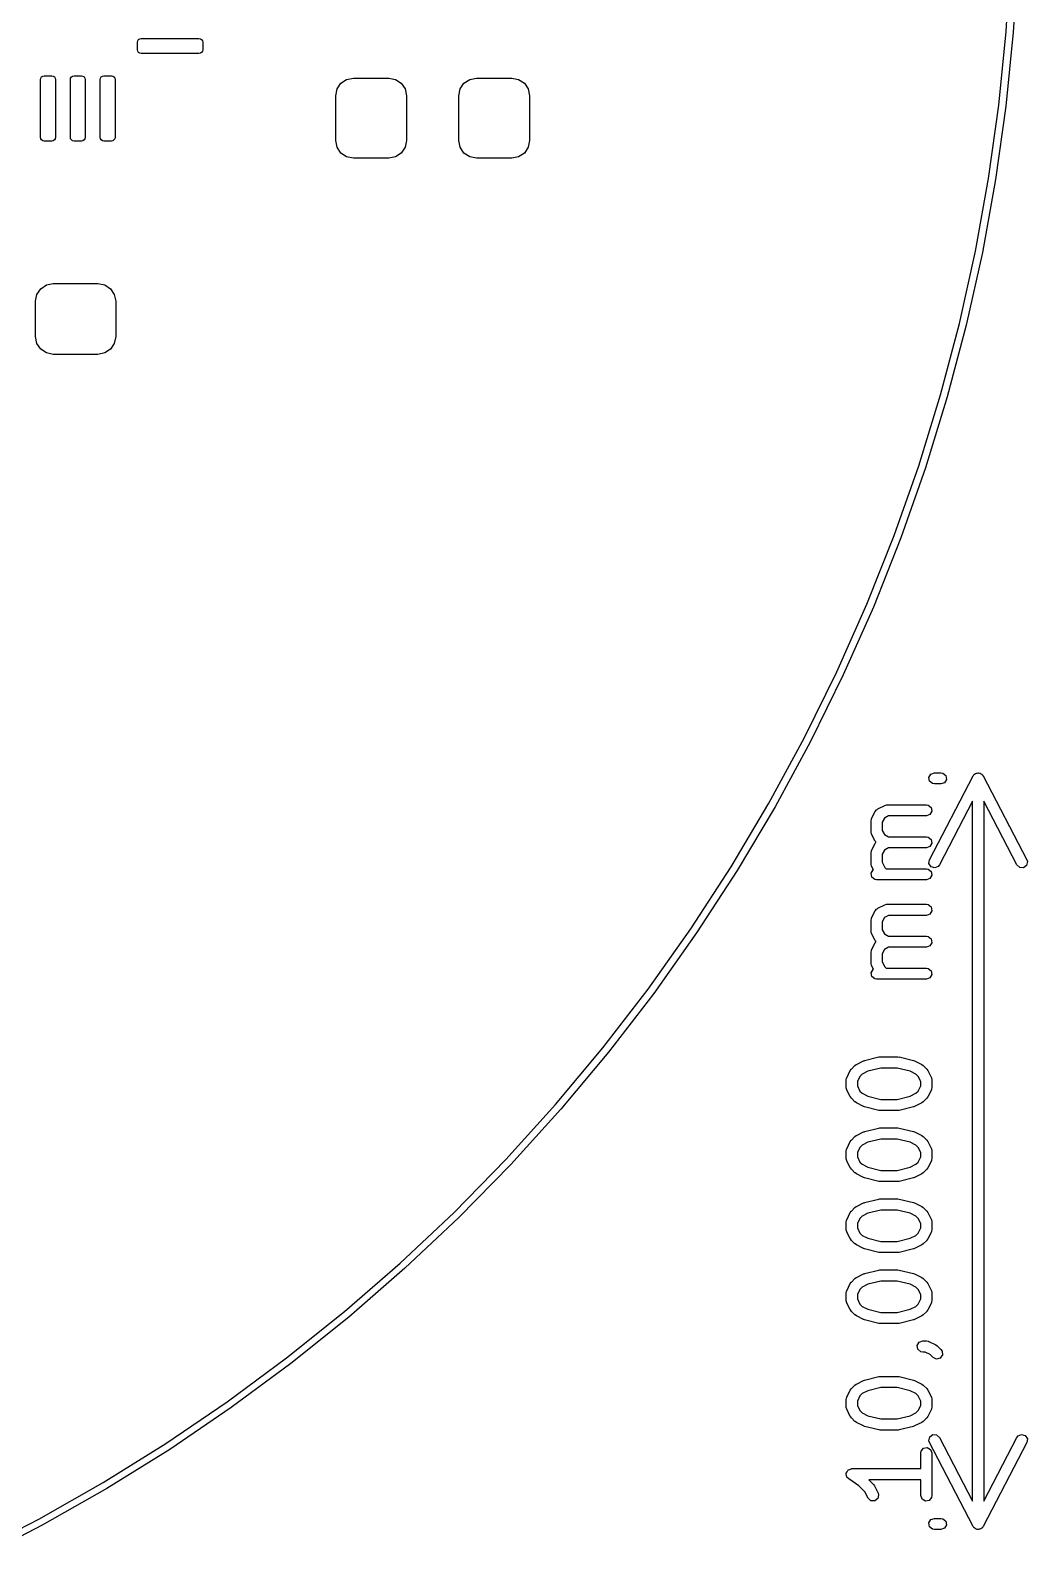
# Model space of a CAD drawing. Extents: x 147.9 to 198.2, y -112 to -62.
# Drawn here: x 184.79 to 198.16, y -109.48 to -88.97 of the extents above; entities that cross this region are included whole.
import ezdxf

# ---------------------------------------------------------------- set-up
doc = ezdxf.new("R2010")
doc.units = 0
doc.layers.add('BLACK', color=7, linetype='CONTINUOUS')

msp = doc.modelspace()

# ---------------------------------------------------------------- linework, layer by layer
at = {"layer": 'BLACK', "linetype": 'CONTINUOUS'}
for p, q in [((197.876046, -88.982674), (197.935204, -87.992121)), ((198.030195, -87.995901), (197.970813, -88.990227)), ((197.777555, -89.970091), (197.876046, -88.982674)), ((197.970813, -88.990227), (197.871946, -89.981406)), ((186.223, -89.126), (186.226806, -89.106866)), ((186.223, -89.226), (186.223, -89.126)), ((186.226806, -89.106866), (186.237645, -89.090645)), ((186.237645, -89.090645), (186.253866, -89.079806)), ((186.253866, -89.079806), (186.273, -89.076)), ((186.273, -89.076), (187.048, -89.076)), ((187.048, -89.076), (187.067134, -89.079806)), ((187.067134, -89.079806), (187.083355, -89.090645)), ((187.083355, -89.090645), (187.094194, -89.106866)), ((187.094194, -89.106866), (187.098, -89.126)), ((187.098, -89.126), (187.098, -89.226)), ((186.226806, -89.245134), (186.223, -89.226)), ((186.237645, -89.261355), (186.226806, -89.245134)), ((186.253866, -89.272194), (186.237645, -89.261355)), ((186.273, -89.276), (186.253866, -89.272194)), ((187.048, -89.276), (186.273, -89.276)), ((187.067134, -89.272194), (187.048, -89.276)), ((187.083355, -89.261355), (187.067134, -89.272194)), ((187.094194, -89.245134), (187.083355, -89.261355)), ((187.098, -89.226), (187.094194, -89.245134)), ((184.923, -89.626), (184.926806, -89.606866)), ((184.926806, -89.606866), (184.937645, -89.590645)), ((184.937645, -89.590645), (184.953866, -89.579806)), ((184.953866, -89.579806), (184.973, -89.576)), ((184.973, -89.576), (185.073, -89.576)), ((185.073, -89.576), (185.092134, -89.579806)), ((185.092134, -89.579806), (185.108355, -89.590645)), ((185.108355, -89.590645), (185.119194, -89.606866)), ((185.119194, -89.606866), (185.123, -89.626)), ((185.323, -89.626), (185.326806, -89.606866)), ((185.326806, -89.606866), (185.337645, -89.590645)), ((185.337645, -89.590645), (185.353866, -89.579806)), ((185.353866, -89.579806), (185.373, -89.576)), ((185.373, -89.576), (185.473, -89.576)), ((185.473, -89.576), (185.492134, -89.579806)), ((185.492134, -89.579806), (185.508355, -89.590645)), ((185.508355, -89.590645), (185.519194, -89.606866)), ((185.519194, -89.606866), (185.523, -89.626)), ((185.723, -89.626), (185.726806, -89.606866)), ((185.726806, -89.606866), (185.737645, -89.590645)), ((185.737645, -89.590645), (185.753866, -89.579806)), ((185.753866, -89.579806), (185.773, -89.576)), ((185.773, -89.576), (185.873, -89.576)), ((185.873, -89.576), (185.892134, -89.579806)), ((185.892134, -89.579806), (185.908355, -89.590645)), ((185.908355, -89.590645), (185.919194, -89.606866)), ((185.919194, -89.606866), (185.923, -89.626)), ((189.028613, -89.624079), (189.1195, -89.606)), ((189.1195, -89.606), (189.5945, -89.606)), ((189.5945, -89.606), (189.685387, -89.624079)), ((190.679613, -89.624079), (190.7705, -89.606)), ((190.7705, -89.606), (191.2455, -89.606)), ((191.2455, -89.606), (191.336387, -89.624079)), ((184.923, -90.401), (184.923, -89.626)), ((185.123, -89.626), (185.123, -90.401)), ((185.323, -90.401), (185.323, -89.626)), ((185.523, -89.626), (185.523, -90.401)), ((185.723, -90.401), (185.723, -89.626)), ((185.923, -89.626), (185.923, -90.401)), ((188.882, -89.8435), (188.900079, -89.752613)), ((188.900079, -89.752613), (188.951562, -89.675562)), ((188.951562, -89.675562), (189.028613, -89.624079)), ((189.685387, -89.624079), (189.762438, -89.675562)), ((189.762438, -89.675562), (189.813921, -89.752613)), ((189.813921, -89.752613), (189.832, -89.8435)), ((190.533, -89.8435), (190.551079, -89.752613)), ((190.551079, -89.752613), (190.602562, -89.675562)), ((190.602562, -89.675562), (190.679613, -89.624079)), ((191.336387, -89.624079), (191.413438, -89.675562)), ((191.413438, -89.675562), (191.464921, -89.752613)), ((191.464921, -89.752613), (191.483, -89.8435)), ((188.882, -90.4435), (188.882, -89.8435)), ((189.832, -89.8435), (189.832, -90.4435)), ((190.533, -90.4435), (190.533, -89.8435)), ((191.483, -89.8435), (191.483, -90.4435)), ((197.639886, -90.952812), (197.777555, -89.970091)), ((197.871946, -89.981406), (197.733752, -90.967871)), ((184.926806, -90.420134), (184.923, -90.401)), ((184.937645, -90.436355), (184.926806, -90.420134)), ((185.119194, -90.420134), (185.108355, -90.436355)), ((185.123, -90.401), (185.119194, -90.420134)), ((185.326806, -90.420134), (185.323, -90.401)), ((185.337645, -90.436355), (185.326806, -90.420134)), ((185.519194, -90.420134), (185.508355, -90.436355)), ((185.523, -90.401), (185.519194, -90.420134)), ((185.726806, -90.420134), (185.723, -90.401)), ((185.737645, -90.436355), (185.726806, -90.420134)), ((185.919194, -90.420134), (185.908355, -90.436355)), ((185.923, -90.401), (185.919194, -90.420134)), ((184.953866, -90.447194), (184.937645, -90.436355)), ((184.973, -90.451), (184.953866, -90.447194)), ((185.073, -90.451), (184.973, -90.451)), ((185.092134, -90.447194), (185.073, -90.451)), ((185.108355, -90.436355), (185.092134, -90.447194)), ((185.353866, -90.447194), (185.337645, -90.436355)), ((185.373, -90.451), (185.353866, -90.447194)), ((185.473, -90.451), (185.373, -90.451)), ((185.492134, -90.447194), (185.473, -90.451)), ((185.508355, -90.436355), (185.492134, -90.447194)), ((185.753866, -90.447194), (185.737645, -90.436355)), ((185.773, -90.451), (185.753866, -90.447194)), ((185.873, -90.451), (185.773, -90.451)), ((185.892134, -90.447194), (185.873, -90.451)), ((185.908355, -90.436355), (185.892134, -90.447194)), ((188.900079, -90.534387), (188.882, -90.4435)), ((188.951562, -90.611438), (188.900079, -90.534387)), ((189.028613, -90.662921), (188.951562, -90.611438)), ((189.762438, -90.611438), (189.685387, -90.662921)), ((189.813921, -90.534387), (189.762438, -90.611438)), ((189.832, -90.4435), (189.813921, -90.534387)), ((190.551079, -90.534387), (190.533, -90.4435)), ((190.602562, -90.611438), (190.551079, -90.534387)), ((190.679613, -90.662921), (190.602562, -90.611438)), ((191.413438, -90.611438), (191.336387, -90.662921)), ((191.464921, -90.534387), (191.413438, -90.611438)), ((191.483, -90.4435), (191.464921, -90.534387)), ((189.1195, -90.681), (189.028613, -90.662921)), ((189.5945, -90.681), (189.1195, -90.681)), ((189.685387, -90.662921), (189.5945, -90.681)), ((190.7705, -90.681), (190.679613, -90.662921)), ((191.2455, -90.681), (190.7705, -90.681)), ((191.336387, -90.662921), (191.2455, -90.681)), ((197.463255, -91.929283), (197.639886, -90.952812)), ((197.733752, -90.967871), (197.556449, -91.948061)), ((197.247943, -92.89796), (197.463255, -91.929283)), ((197.556449, -91.948061), (197.340317, -92.920428)), ((184.874079, -92.508613), (184.925562, -92.431562)), ((184.925562, -92.431562), (185.002613, -92.380079)), ((185.002613, -92.380079), (185.0935, -92.362)), ((185.0935, -92.362), (185.6935, -92.362)), ((185.6935, -92.362), (185.784387, -92.380079)), ((185.784387, -92.380079), (185.861438, -92.431562)), ((185.861438, -92.431562), (185.912921, -92.508613)), ((184.856, -92.5995), (184.874079, -92.508613)), ((184.856, -93.0745), (184.856, -92.5995)), ((185.912921, -92.508613), (185.931, -92.5995)), ((185.931, -92.5995), (185.931, -93.0745)), ((184.874079, -93.165387), (184.856, -93.0745)), ((185.931, -93.0745), (185.912921, -93.165387)), ((196.99429, -93.85731), (197.247943, -92.89796)), ((197.340317, -92.920428), (197.085698, -93.883434)), ((184.925562, -93.242438), (184.874079, -93.165387)), ((185.002613, -93.293921), (184.925562, -93.242438)), ((185.0935, -93.312), (185.002613, -93.293921)), ((185.784387, -93.293921), (185.6935, -93.312)), ((185.861438, -93.242438), (185.784387, -93.293921)), ((185.912921, -93.165387), (185.861438, -93.242438)), ((185.6935, -93.312), (185.0935, -93.312)), ((196.702698, -94.805818), (196.99429, -93.85731)), ((197.085698, -93.883434), (196.792994, -94.835555)), ((196.373626, -95.741984), (196.702698, -94.805818)), ((196.792994, -94.835555), (196.462669, -95.775287)), ((196.007596, -96.664326), (196.373626, -95.741984)), ((196.462669, -95.775287), (196.095245, -96.701143)), ((195.605186, -97.571387), (196.007596, -96.664326)), ((196.095245, -96.701143), (195.691302, -97.61166)), ((195.167033, -98.461733), (195.605186, -97.571387)), ((195.691302, -97.61166), (195.251479, -98.505397)), ((194.693829, -99.333955), (195.167033, -98.461733)), ((195.251479, -98.505397), (194.776473, -99.380942)), ((196.839719, -98.986976), (196.865371, -98.942547)), ((196.848628, -99.0375), (196.839719, -98.986976)), ((196.847053, -100.091873), (197.433474, -98.965369)), ((196.887928, -99.070477), (196.848628, -99.0375)), ((196.865371, -98.942547), (196.91358, -98.925)), ((196.91358, -98.925), (197, -98.925)), ((197, -98.925), (197.025652, -98.929523)), ((197.025652, -98.929523), (197.064952, -98.9625)), ((197.073861, -99.013024), (197.048209, -99.057453)), ((197.064952, -98.9625), (197.073861, -99.013024)), ((197.433474, -98.965369), (197.436308, -98.961674)), ((197.436308, -98.961674), (197.436746, -98.959702)), ((197.436746, -98.959702), (197.439363, -98.957693)), ((197.439363, -98.957693), (197.449331, -98.944704)), ((197.449331, -98.944704), (197.457096, -98.941487)), ((197.457096, -98.941487), (197.4625, -98.935048)), ((197.4625, -98.935048), (197.470777, -98.933588)), ((197.470777, -98.933588), (197.477447, -98.928471)), ((197.477447, -98.928471), (197.487465, -98.928908)), ((197.487465, -98.928908), (197.496728, -98.925072)), ((197.496728, -98.925072), (197.504743, -98.927599)), ((197.504743, -98.927599), (197.513024, -98.926139)), ((197.513024, -98.926139), (197.520304, -98.930342)), ((197.520304, -98.930342), (197.528701, -98.930709)), ((197.528701, -98.930709), (197.536094, -98.937484)), ((197.536094, -98.937484), (197.545657, -98.940499)), ((197.545657, -98.940499), (197.550173, -98.947587)), ((197.550173, -98.947587), (197.557453, -98.951791)), ((197.557453, -98.951791), (197.560327, -98.959689)), ((197.560327, -98.959689), (197.566526, -98.965369)), ((197.566526, -98.965369), (198.152947, -100.091873)), ((196.91358, -99.075), (196.887928, -99.070477)), ((197, -99.075), (196.91358, -99.075)), ((197.048209, -99.057453), (197, -99.075)), ((194.186323, -100.186675), (194.693829, -99.333955)), ((194.776473, -99.380942), (194.267033, -100.23691)), ((196.07107, -99.537887), (196.118689, -99.442648)), ((196.118689, -99.442648), (196.134206, -99.421727)), ((196.134206, -99.421727), (196.14451, -99.41726)), ((196.14451, -99.41726), (196.15223, -99.409107)), ((196.15223, -99.409107), (196.247468, -99.361488)), ((196.247468, -99.361488), (196.272434, -99.354062)), ((196.272434, -99.354062), (196.276795, -99.355103)), ((196.276795, -99.355103), (196.281009, -99.35357)), ((196.281009, -99.35357), (196.804819, -99.35357)), ((196.804819, -99.35357), (196.830471, -99.358093)), ((196.830471, -99.358093), (196.869771, -99.39107)), ((196.87868, -99.441594), (196.853028, -99.486023)), ((196.869771, -99.39107), (196.87868, -99.441594)), ((197.425, -99.306499), (196.980105, -100.161135)), ((197.425, -108.6935), (197.425, -99.306499)), ((198.019895, -100.161135), (197.575, -99.306499)), ((197.575, -99.306499), (197.575, -108.6935)), ((196.063152, -99.571428), (196.067675, -99.545776)), ((196.063152, -99.714285), (196.063152, -99.571428)), ((196.067675, -99.545776), (196.070557, -99.54234)), ((196.070557, -99.54234), (196.07107, -99.537887)), ((196.241672, -99.53209), (196.213152, -99.589132)), ((196.213152, -99.589132), (196.213152, -99.69658)), ((196.298714, -99.50357), (196.241672, -99.53209)), ((196.804819, -99.50357), (196.298714, -99.50357)), ((196.853028, -99.486023), (196.804819, -99.50357)), ((196.064685, -99.718498), (196.063152, -99.714285)), ((196.063644, -99.722859), (196.064685, -99.718498)), ((196.07107, -99.747826), (196.063644, -99.722859)), ((196.118689, -99.843064), (196.07107, -99.747826)), ((196.126842, -99.850783), (196.118689, -99.843064)), ((196.118689, -99.87122), (196.129425, -99.856743)), ((196.129425, -99.856743), (196.126842, -99.850783)), ((196.213152, -99.69658), (196.241672, -99.753621)), ((196.241672, -99.753621), (196.298714, -99.782142)), ((196.298714, -99.782142), (196.804819, -99.782142)), ((196.804819, -99.782142), (196.830471, -99.786665)), ((196.830471, -99.786665), (196.869771, -99.819642)), ((196.869771, -99.819642), (196.87868, -99.870166)), ((196.063152, -99.999999), (196.067675, -99.974347)), ((196.063152, -100.142856), (196.063152, -99.999999)), ((196.067675, -99.974347), (196.070557, -99.970911)), ((196.070557, -99.970911), (196.07107, -99.966458)), ((196.07107, -99.966458), (196.118689, -99.87122)), ((196.241672, -99.960662), (196.213152, -100.017704)), ((196.213152, -100.017704), (196.213152, -100.125151)), ((196.298714, -99.932142), (196.241672, -99.960662)), ((196.804819, -99.932142), (196.298714, -99.932142)), ((196.853028, -99.914595), (196.804819, -99.932142)), ((196.87868, -99.870166), (196.853028, -99.914595)), ((193.645317, -101.018544), (194.186323, -100.186675)), ((194.267033, -100.23691), (193.723966, -101.071948)), ((196.064685, -100.147069), (196.063152, -100.142856)), ((196.063644, -100.15143), (196.064685, -100.147069)), ((196.07107, -100.176397), (196.063644, -100.15143)), ((196.064291, -100.272689), (196.089943, -100.22826)), ((196.0732, -100.323213), (196.064291, -100.272689)), ((196.095914, -100.226086), (196.07107, -100.176397)), ((196.089943, -100.22826), (196.095914, -100.226086)), ((196.213152, -100.125151), (196.24741, -100.193667)), ((196.24741, -100.193667), (196.264456, -100.210713)), ((196.264456, -100.210713), (196.804819, -100.210713)), ((196.804819, -100.210713), (196.830471, -100.215236)), ((196.830471, -100.215236), (196.869771, -100.248213)), ((196.840357, -100.142737), (196.847053, -100.091873)), ((196.867921, -100.186006), (196.840357, -100.142737)), ((196.91685, -100.201433), (196.867921, -100.186006)), ((196.869771, -100.248213), (196.87868, -100.298737)), ((196.964248, -100.1818), (196.91685, -100.201433)), ((196.980105, -100.161135), (196.964248, -100.1818)), ((198.05772, -100.195794), (198.019895, -100.161135)), ((198.108974, -100.198033), (198.05772, -100.195794)), ((198.149675, -100.166801), (198.108974, -100.198033)), ((198.160779, -100.116715), (198.149675, -100.166801)), ((198.152947, -100.091873), (198.160779, -100.116715)), ((196.1125, -100.35619), (196.0732, -100.323213)), ((196.138152, -100.360713), (196.1125, -100.35619)), ((196.804819, -100.360713), (196.138152, -100.360713)), ((196.853028, -100.343166), (196.804819, -100.360713)), ((196.87868, -100.298737), (196.853028, -100.343166)), ((196.063152, -100.904761), (196.067675, -100.879109)), ((196.067675, -100.879109), (196.070557, -100.875673)), ((196.070557, -100.875673), (196.07107, -100.87122)), ((196.07107, -100.87122), (196.118689, -100.775981)), ((196.118689, -100.775981), (196.134206, -100.75506)), ((196.134206, -100.75506), (196.14451, -100.750593)), ((196.14451, -100.750593), (196.15223, -100.74244)), ((196.15223, -100.74244), (196.247468, -100.694821)), ((196.241672, -100.865423), (196.213152, -100.922465)), ((196.298714, -100.836903), (196.241672, -100.865423)), ((196.247468, -100.694821), (196.272434, -100.687395)), ((196.272434, -100.687395), (196.276795, -100.688436)), ((196.276795, -100.688436), (196.281009, -100.686903)), ((196.281009, -100.686903), (196.804819, -100.686903)), ((196.804819, -100.836903), (196.298714, -100.836903)), ((196.804819, -100.686903), (196.830471, -100.691426)), ((196.853028, -100.819356), (196.804819, -100.836903)), ((196.830471, -100.691426), (196.869771, -100.724403)), ((196.87868, -100.774927), (196.853028, -100.819356)), ((196.869771, -100.724403), (196.87868, -100.774927)), ((193.071666, -101.828247), (193.645317, -101.018544)), ((193.723966, -101.071948), (193.14813, -101.884736)), ((196.063152, -101.047618), (196.063152, -100.904761)), ((196.064685, -101.051831), (196.063152, -101.047618)), ((196.063644, -101.056192), (196.064685, -101.051831)), ((196.07107, -101.081159), (196.063644, -101.056192)), ((196.118689, -101.176397), (196.07107, -101.081159)), ((196.213152, -100.922465), (196.213152, -101.029913)), ((196.213152, -101.029913), (196.241672, -101.086954)), ((196.241672, -101.086954), (196.298714, -101.115475)), ((196.070557, -101.304244), (196.07107, -101.299791)), ((196.07107, -101.299791), (196.118689, -101.204553)), ((196.126842, -101.184116), (196.118689, -101.176397)), ((196.118689, -101.204553), (196.129425, -101.190076)), ((196.129425, -101.190076), (196.126842, -101.184116)), ((196.241672, -101.293995), (196.213152, -101.351037)), ((196.298714, -101.265475), (196.241672, -101.293995)), ((196.298714, -101.115475), (196.804819, -101.115475)), ((196.804819, -101.265475), (196.298714, -101.265475)), ((196.804819, -101.115475), (196.830471, -101.119998)), ((196.853028, -101.247928), (196.804819, -101.265475)), ((196.830471, -101.119998), (196.869771, -101.152975)), ((196.87868, -101.203499), (196.853028, -101.247928)), ((196.869771, -101.152975), (196.87868, -101.203499)), ((196.063152, -101.333332), (196.067675, -101.30768)), ((196.063152, -101.476189), (196.063152, -101.333332)), ((196.064685, -101.480402), (196.063152, -101.476189)), ((196.063644, -101.484763), (196.064685, -101.480402)), ((196.07107, -101.50973), (196.063644, -101.484763)), ((196.067675, -101.30768), (196.070557, -101.304244)), ((196.213152, -101.351037), (196.213152, -101.458484)), ((196.213152, -101.458484), (196.24741, -101.527)), ((196.064291, -101.606022), (196.089943, -101.561593)), ((196.0732, -101.656546), (196.064291, -101.606022)), ((196.095914, -101.559419), (196.07107, -101.50973)), ((196.1125, -101.689523), (196.0732, -101.656546)), ((196.089943, -101.561593), (196.095914, -101.559419)), ((196.138152, -101.694046), (196.1125, -101.689523)), ((196.804819, -101.694046), (196.138152, -101.694046)), ((196.24741, -101.527), (196.264456, -101.544046)), ((196.264456, -101.544046), (196.804819, -101.544046)), ((196.804819, -101.544046), (196.830471, -101.548569)), ((196.853028, -101.676499), (196.804819, -101.694046)), ((196.830471, -101.548569), (196.869771, -101.581546)), ((196.87868, -101.63207), (196.853028, -101.676499)), ((196.869771, -101.581546), (196.87868, -101.63207)), ((192.466278, -102.614503), (193.071666, -101.828247)), ((193.14813, -101.884736), (192.540436, -102.673987)), ((191.83011, -103.37607), (192.466278, -102.614503)), ((192.540436, -102.673987), (191.901844, -103.438455)), ((195.977105, -102.784381), (196.167581, -102.736762)), ((196.167581, -102.736762), (196.182513, -102.735708)), ((196.182513, -102.735708), (196.185771, -102.734523)), ((196.185771, -102.734523), (196.423866, -102.734523)), ((196.423866, -102.734523), (196.438607, -102.737122)), ((196.438607, -102.737122), (196.442056, -102.736762)), ((196.442056, -102.736762), (196.632532, -102.784381)), ((195.737737, -103.014077), (195.785356, -102.918839)), ((195.785356, -102.918839), (195.798714, -102.900828)), ((195.798714, -102.900828), (195.799405, -102.899347)), ((195.799405, -102.899347), (195.847024, -102.851728)), ((195.847024, -102.851728), (195.86539, -102.838868)), ((195.86539, -102.838868), (195.866516, -102.837679)), ((195.866516, -102.837679), (195.961754, -102.79006)), ((196.021471, -102.927906), (195.944484, -102.9664)), ((195.961754, -102.79006), (195.97416, -102.786369)), ((195.97416, -102.786369), (195.977105, -102.784381)), ((196.195005, -102.884523), (196.021471, -102.927906)), ((196.414632, -102.884523), (196.195005, -102.884523)), ((196.588166, -102.927906), (196.414632, -102.884523)), ((196.665153, -102.9664), (196.588166, -102.927906)), ((196.632532, -102.784381), (196.644354, -102.789653)), ((196.644354, -102.789653), (196.647883, -102.79006)), ((196.647883, -102.79006), (196.743121, -102.837679)), ((196.743121, -102.837679), (196.761129, -102.851035)), ((196.761129, -102.851035), (196.762612, -102.851727)), ((196.762612, -102.851727), (196.810232, -102.899346)), ((196.810232, -102.899346), (196.823094, -102.917714)), ((196.823094, -102.917714), (196.824282, -102.918839)), ((196.824282, -102.918839), (196.871901, -103.014077)), ((195.729819, -103.047618), (195.734342, -103.021966)), ((195.729819, -103.142856), (195.729819, -103.047618)), ((195.731352, -103.147069), (195.729819, -103.142856)), ((195.730311, -103.15143), (195.731352, -103.147069)), ((195.734342, -103.021966), (195.737224, -103.01853)), ((195.737224, -103.01853), (195.737737, -103.014077)), ((195.914077, -102.996807), (195.879819, -103.065323)), ((195.879819, -103.065323), (195.879819, -103.125151)), ((195.879819, -103.125151), (195.914077, -103.193667)), ((195.944484, -102.9664), (195.914077, -102.996807)), ((196.695561, -102.996807), (196.665153, -102.9664)), ((196.729819, -103.065323), (196.695561, -102.996807)), ((196.695561, -103.193666), (196.729819, -103.125151)), ((196.729819, -103.125151), (196.729819, -103.065323)), ((196.871901, -103.014077), (196.879327, -103.039043)), ((196.879819, -103.142856), (196.875296, -103.168508)), ((196.879327, -103.039043), (196.878285, -103.043404)), ((196.878285, -103.043404), (196.879819, -103.047618)), ((196.879819, -103.047618), (196.879819, -103.142856)), ((195.737737, -103.176397), (195.730311, -103.15143)), ((195.785356, -103.271635), (195.737737, -103.176397)), ((195.786545, -103.27276), (195.785356, -103.271635)), ((195.799405, -103.291127), (195.786545, -103.27276)), ((195.847024, -103.338746), (195.799405, -103.291127)), ((195.848505, -103.339437), (195.847024, -103.338746)), ((195.866516, -103.352795), (195.848505, -103.339437)), ((195.914077, -103.193667), (195.944484, -103.224074)), ((195.944484, -103.224074), (196.021471, -103.262567)), ((196.021471, -103.262567), (196.195005, -103.305951)), ((196.195005, -103.305951), (196.414632, -103.305951)), ((196.414632, -103.305951), (196.588166, -103.262567)), ((196.588166, -103.262567), (196.665153, -103.224073)), ((196.665153, -103.224073), (196.695561, -103.193666)), ((196.744246, -103.351606), (196.743121, -103.352795)), ((196.762612, -103.338747), (196.744246, -103.351606)), ((196.810232, -103.291128), (196.762612, -103.338747)), ((196.810922, -103.289646), (196.810232, -103.291128)), ((196.824282, -103.271635), (196.810922, -103.289646)), ((196.871901, -103.176397), (196.824282, -103.271635)), ((196.872413, -103.171943), (196.871901, -103.176397)), ((196.875296, -103.168508), (196.872413, -103.171943)), ((191.164167, -104.111742), (191.83011, -103.37607)), ((191.901844, -103.438455), (191.233364, -104.17693)), ((195.961754, -103.400414), (195.866516, -103.352795)), ((195.965282, -103.40082), (195.961754, -103.400414)), ((195.977105, -103.406093), (195.965282, -103.40082)), ((196.167581, -103.453712), (195.977105, -103.406093)), ((196.171029, -103.453351), (196.167581, -103.453712)), ((196.185771, -103.455951), (196.171029, -103.453351)), ((196.423866, -103.455951), (196.185771, -103.455951)), ((196.427123, -103.454765), (196.423866, -103.455951)), ((196.442056, -103.453712), (196.427123, -103.454765)), ((196.632532, -103.406093), (196.442056, -103.453712)), ((196.635476, -103.404104), (196.632532, -103.406093)), ((196.647883, -103.400414), (196.635476, -103.404104)), ((196.743121, -103.352795), (196.647883, -103.400414)), ((195.866516, -103.79006), (195.961754, -103.742441)), ((195.961754, -103.742441), (195.97416, -103.73875)), ((195.97416, -103.73875), (195.977105, -103.736762)), ((195.977105, -103.736762), (196.167581, -103.689143)), ((196.167581, -103.689143), (196.182513, -103.688089)), ((196.182513, -103.688089), (196.185771, -103.686904)), ((196.185771, -103.686904), (196.423866, -103.686904)), ((196.423866, -103.686904), (196.438607, -103.689503)), ((196.438607, -103.689503), (196.442056, -103.689143)), ((196.442056, -103.689143), (196.632532, -103.736762)), ((196.632532, -103.736762), (196.644354, -103.742034)), ((196.644354, -103.742034), (196.647883, -103.742441)), ((196.647883, -103.742441), (196.743121, -103.79006)), ((195.737224, -103.970911), (195.737737, -103.966458)), ((195.737737, -103.966458), (195.785356, -103.87122)), ((195.785356, -103.87122), (195.798714, -103.853209)), ((195.798714, -103.853209), (195.799405, -103.851728)), ((195.799405, -103.851728), (195.847024, -103.804109)), ((195.847024, -103.804109), (195.86539, -103.791249)), ((195.86539, -103.791249), (195.866516, -103.79006)), ((195.914077, -103.949188), (195.879819, -104.017704)), ((195.944484, -103.918781), (195.914077, -103.949188)), ((196.021471, -103.880287), (195.944484, -103.918781)), ((196.195005, -103.836904), (196.021471, -103.880287)), ((196.414632, -103.836904), (196.195005, -103.836904)), ((196.588166, -103.880287), (196.414632, -103.836904)), ((196.665153, -103.918781), (196.588166, -103.880287)), ((196.695561, -103.949188), (196.665153, -103.918781)), ((196.729819, -104.017704), (196.695561, -103.949188)), ((196.743121, -103.79006), (196.761129, -103.803416)), ((196.761129, -103.803416), (196.762612, -103.804108)), ((196.762612, -103.804108), (196.810232, -103.851727)), ((196.810232, -103.851727), (196.823094, -103.870095)), ((196.823094, -103.870095), (196.824282, -103.87122)), ((196.824282, -103.87122), (196.871901, -103.966458)), ((196.871901, -103.966458), (196.879327, -103.991424)), ((190.469503, -104.820358), (191.164167, -104.111742)), ((195.729819, -103.999999), (195.734342, -103.974347)), ((195.729819, -104.095237), (195.729819, -103.999999)), ((195.731352, -104.09945), (195.729819, -104.095237)), ((195.730311, -104.103811), (195.731352, -104.09945)), ((195.737737, -104.128778), (195.730311, -104.103811)), ((195.734342, -103.974347), (195.737224, -103.970911)), ((195.785356, -104.224016), (195.737737, -104.128778)), ((195.879819, -104.017704), (195.879819, -104.077532)), ((195.879819, -104.077532), (195.914077, -104.146048)), ((195.914077, -104.146048), (195.944484, -104.176455)), ((196.665153, -104.176454), (196.695561, -104.146047)), ((196.695561, -104.146047), (196.729819, -104.077532)), ((196.729819, -104.077532), (196.729819, -104.017704)), ((196.871901, -104.128778), (196.824282, -104.224016)), ((196.872413, -104.124324), (196.871901, -104.128778)), ((196.875296, -104.120889), (196.872413, -104.124324)), ((196.879819, -104.095237), (196.875296, -104.120889)), ((196.879327, -103.991424), (196.878285, -103.995785)), ((196.878285, -103.995785), (196.879819, -103.999999)), ((196.879819, -103.999999), (196.879819, -104.095237)), ((191.233364, -104.17693), (190.536054, -104.888245)), ((195.786545, -104.225141), (195.785356, -104.224016)), ((195.799405, -104.243508), (195.786545, -104.225141)), ((195.847024, -104.291127), (195.799405, -104.243508)), ((195.848505, -104.291818), (195.847024, -104.291127)), ((195.866516, -104.305176), (195.848505, -104.291818)), ((195.961754, -104.352795), (195.866516, -104.305176)), ((195.944484, -104.176455), (196.021471, -104.214948)), ((195.965282, -104.353201), (195.961754, -104.352795)), ((195.977105, -104.358474), (195.965282, -104.353201)), ((196.167581, -104.406093), (195.977105, -104.358474)), ((196.021471, -104.214948), (196.195005, -104.258332)), ((196.195005, -104.258332), (196.414632, -104.258332)), ((196.414632, -104.258332), (196.588166, -104.214948)), ((196.632532, -104.358474), (196.442056, -104.406093)), ((196.588166, -104.214948), (196.665153, -104.176454)), ((196.635476, -104.356485), (196.632532, -104.358474)), ((196.647883, -104.352795), (196.635476, -104.356485)), ((196.743121, -104.305176), (196.647883, -104.352795)), ((196.744246, -104.303987), (196.743121, -104.305176)), ((196.762612, -104.291128), (196.744246, -104.303987)), ((196.810232, -104.243509), (196.762612, -104.291128)), ((196.810922, -104.242027), (196.810232, -104.243509)), ((196.824282, -104.224016), (196.810922, -104.242027)), ((196.171029, -104.405732), (196.167581, -104.406093)), ((196.185771, -104.408332), (196.171029, -104.405732)), ((196.423866, -104.408332), (196.185771, -104.408332)), ((196.427123, -104.407146), (196.423866, -104.408332)), ((196.442056, -104.406093), (196.427123, -104.407146)), ((195.799405, -104.804109), (195.847024, -104.75649)), ((195.847024, -104.75649), (195.86539, -104.74363)), ((195.86539, -104.74363), (195.866516, -104.742441)), ((195.866516, -104.742441), (195.961754, -104.694822)), ((195.961754, -104.694822), (195.97416, -104.691131)), ((195.97416, -104.691131), (195.977105, -104.689143)), ((195.977105, -104.689143), (196.167581, -104.641524)), ((196.167581, -104.641524), (196.182513, -104.64047)), ((196.182513, -104.64047), (196.185771, -104.639285)), ((196.185771, -104.639285), (196.423866, -104.639285)), ((196.423866, -104.639285), (196.438607, -104.641884)), ((196.438607, -104.641884), (196.442056, -104.641524)), ((196.442056, -104.641524), (196.632532, -104.689143)), ((196.632532, -104.689143), (196.644354, -104.694415)), ((196.644354, -104.694415), (196.647883, -104.694822)), ((196.647883, -104.694822), (196.743121, -104.742441)), ((196.743121, -104.742441), (196.761129, -104.755797)), ((196.761129, -104.755797), (196.762612, -104.756489)), ((196.762612, -104.756489), (196.810232, -104.804108)), ((189.747216, -105.500795), (190.469503, -104.820358)), ((190.536054, -104.888245), (189.811016, -105.571275)), ((195.729819, -104.95238), (195.734342, -104.926728)), ((195.729819, -105.047618), (195.729819, -104.95238)), ((195.734342, -104.926728), (195.737224, -104.923292)), ((195.737224, -104.923292), (195.737737, -104.918839)), ((195.737737, -104.918839), (195.785356, -104.823601)), ((195.785356, -104.823601), (195.798714, -104.80559)), ((195.798714, -104.80559), (195.799405, -104.804109)), ((195.914077, -104.901569), (195.879819, -104.970085)), ((195.879819, -104.970085), (195.879819, -105.029913)), ((195.944484, -104.871162), (195.914077, -104.901569)), ((196.021471, -104.832668), (195.944484, -104.871162)), ((196.195005, -104.789285), (196.021471, -104.832668)), ((196.414632, -104.789285), (196.195005, -104.789285)), ((196.588166, -104.832668), (196.414632, -104.789285)), ((196.665153, -104.871162), (196.588166, -104.832668)), ((196.695561, -104.901569), (196.665153, -104.871162)), ((196.729819, -104.970085), (196.695561, -104.901569)), ((196.729819, -105.029913), (196.729819, -104.970085)), ((196.810232, -104.804108), (196.823094, -104.822476)), ((196.823094, -104.822476), (196.824282, -104.823601)), ((196.824282, -104.823601), (196.871901, -104.918839)), ((196.871901, -104.918839), (196.879327, -104.943805)), ((196.879327, -104.943805), (196.878285, -104.948166)), ((196.878285, -104.948166), (196.879819, -104.95238)), ((196.879819, -104.95238), (196.879819, -105.047618)), ((195.731352, -105.051831), (195.729819, -105.047618)), ((195.730311, -105.056192), (195.731352, -105.051831)), ((195.737737, -105.081159), (195.730311, -105.056192)), ((195.785356, -105.176397), (195.737737, -105.081159)), ((195.786545, -105.177522), (195.785356, -105.176397)), ((195.799405, -105.195889), (195.786545, -105.177522)), ((195.847024, -105.243508), (195.799405, -105.195889)), ((195.879819, -105.029913), (195.914077, -105.098429)), ((195.914077, -105.098429), (195.944484, -105.128836)), ((195.944484, -105.128836), (196.021471, -105.167329)), ((196.021471, -105.167329), (196.195005, -105.210713)), ((196.414632, -105.210713), (196.588166, -105.167329)), ((196.588166, -105.167329), (196.665153, -105.128835)), ((196.665153, -105.128835), (196.695561, -105.098428)), ((196.695561, -105.098428), (196.729819, -105.029913)), ((196.810232, -105.19589), (196.762612, -105.243509)), ((196.810922, -105.194408), (196.810232, -105.19589)), ((196.824282, -105.176397), (196.810922, -105.194408)), ((196.871901, -105.081159), (196.824282, -105.176397)), ((196.872413, -105.076705), (196.871901, -105.081159)), ((196.875296, -105.07327), (196.872413, -105.076705)), ((196.879819, -105.047618), (196.875296, -105.07327)), ((195.848505, -105.244199), (195.847024, -105.243508)), ((195.866516, -105.257557), (195.848505, -105.244199)), ((195.961754, -105.305176), (195.866516, -105.257557)), ((195.965282, -105.305582), (195.961754, -105.305176)), ((195.977105, -105.310855), (195.965282, -105.305582)), ((196.167581, -105.358474), (195.977105, -105.310855)), ((196.171029, -105.358113), (196.167581, -105.358474)), ((196.185771, -105.360713), (196.171029, -105.358113)), ((196.423866, -105.360713), (196.185771, -105.360713)), ((196.195005, -105.210713), (196.414632, -105.210713)), ((196.427123, -105.359527), (196.423866, -105.360713)), ((196.442056, -105.358474), (196.427123, -105.359527)), ((196.632532, -105.310855), (196.442056, -105.358474)), ((196.635476, -105.308866), (196.632532, -105.310855)), ((196.647883, -105.305176), (196.635476, -105.308866)), ((196.743121, -105.257557), (196.647883, -105.305176)), ((196.744246, -105.256368), (196.743121, -105.257557)), ((196.762612, -105.243509), (196.744246, -105.256368)), ((188.998449, -106.151979), (189.747216, -105.500795)), ((189.811016, -105.571275), (189.059396, -106.22494)), ((195.977105, -105.641524), (196.167581, -105.593905)), ((196.167581, -105.593905), (196.182513, -105.592851)), ((196.182513, -105.592851), (196.185771, -105.591666)), ((196.185771, -105.591666), (196.423866, -105.591666)), ((196.423866, -105.591666), (196.438607, -105.594265)), ((196.438607, -105.594265), (196.442056, -105.593905)), ((196.442056, -105.593905), (196.632532, -105.641524)), ((195.737737, -105.87122), (195.785356, -105.775982)), ((195.785356, -105.775982), (195.798714, -105.757971)), ((195.798714, -105.757971), (195.799405, -105.75649)), ((195.799405, -105.75649), (195.847024, -105.708871)), ((195.847024, -105.708871), (195.86539, -105.696011)), ((195.86539, -105.696011), (195.866516, -105.694822)), ((195.866516, -105.694822), (195.961754, -105.647203)), ((196.021471, -105.785049), (195.944484, -105.823543)), ((195.961754, -105.647203), (195.97416, -105.643512)), ((195.97416, -105.643512), (195.977105, -105.641524)), ((196.195005, -105.741666), (196.021471, -105.785049)), ((196.414632, -105.741666), (196.195005, -105.741666)), ((196.588166, -105.785049), (196.414632, -105.741666)), ((196.665153, -105.823543), (196.588166, -105.785049)), ((196.632532, -105.641524), (196.644354, -105.646796)), ((196.644354, -105.646796), (196.647883, -105.647203)), ((196.647883, -105.647203), (196.743121, -105.694822)), ((196.743121, -105.694822), (196.761129, -105.708178)), ((196.761129, -105.708178), (196.762612, -105.70887)), ((196.762612, -105.70887), (196.810232, -105.756489)), ((196.810232, -105.756489), (196.823094, -105.774857)), ((196.823094, -105.774857), (196.824282, -105.775982)), ((196.824282, -105.775982), (196.871901, -105.87122)), ((195.729819, -105.904761), (195.734342, -105.879109)), ((195.729819, -105.999999), (195.729819, -105.904761)), ((195.731352, -106.004212), (195.729819, -105.999999)), ((195.730311, -106.008573), (195.731352, -106.004212)), ((195.737737, -106.03354), (195.730311, -106.008573)), ((195.734342, -105.879109), (195.737224, -105.875673)), ((195.737224, -105.875673), (195.737737, -105.87122)), ((195.914077, -105.85395), (195.879819, -105.922466)), ((195.879819, -105.922466), (195.879819, -105.982294)), ((195.879819, -105.982294), (195.914077, -106.05081)), ((195.944484, -105.823543), (195.914077, -105.85395)), ((196.695561, -105.85395), (196.665153, -105.823543)), ((196.729819, -105.922466), (196.695561, -105.85395)), ((196.695561, -106.050809), (196.729819, -105.982294)), ((196.729819, -105.982294), (196.729819, -105.922466)), ((196.871901, -105.87122), (196.879327, -105.896186)), ((196.879819, -105.999999), (196.875296, -106.025651)), ((196.879327, -105.896186), (196.878285, -105.900547)), ((196.878285, -105.900547), (196.879819, -105.904761)), ((196.879819, -105.904761), (196.879819, -105.999999)), ((188.224384, -106.77288), (188.998449, -106.151979)), ((195.785356, -106.128778), (195.737737, -106.03354)), ((195.786545, -106.129903), (195.785356, -106.128778)), ((195.799405, -106.14827), (195.786545, -106.129903)), ((195.847024, -106.195889), (195.799405, -106.14827)), ((195.848505, -106.19658), (195.847024, -106.195889)), ((195.866516, -106.209938), (195.848505, -106.19658)), ((195.961754, -106.257557), (195.866516, -106.209938)), ((195.914077, -106.05081), (195.944484, -106.081217)), ((195.944484, -106.081217), (196.021471, -106.11971)), ((196.021471, -106.11971), (196.195005, -106.163094)), ((196.195005, -106.163094), (196.414632, -106.163094)), ((196.414632, -106.163094), (196.588166, -106.11971)), ((196.588166, -106.11971), (196.665153, -106.081216)), ((196.743121, -106.209938), (196.647883, -106.257557)), ((196.665153, -106.081216), (196.695561, -106.050809)), ((196.744246, -106.208749), (196.743121, -106.209938)), ((196.762612, -106.19589), (196.744246, -106.208749)), ((196.810232, -106.148271), (196.762612, -106.19589)), ((196.810922, -106.146789), (196.810232, -106.148271)), ((196.824282, -106.128778), (196.810922, -106.146789)), ((196.871901, -106.03354), (196.824282, -106.128778)), ((196.872413, -106.029086), (196.871901, -106.03354)), ((196.875296, -106.025651), (196.872413, -106.029086)), ((189.059396, -106.22494), (188.282382, -106.848206)), ((195.965282, -106.257963), (195.961754, -106.257557)), ((195.977105, -106.263236), (195.965282, -106.257963)), ((196.167581, -106.310855), (195.977105, -106.263236)), ((196.171029, -106.310494), (196.167581, -106.310855)), ((196.185771, -106.313094), (196.171029, -106.310494)), ((196.423866, -106.313094), (196.185771, -106.313094)), ((196.427123, -106.311908), (196.423866, -106.313094)), ((196.442056, -106.310855), (196.427123, -106.311908)), ((196.632532, -106.263236), (196.442056, -106.310855)), ((196.635476, -106.261247), (196.632532, -106.263236)), ((196.647883, -106.257557), (196.635476, -106.261247)), ((196.683339, -106.606022), (196.708991, -106.561593)), ((196.692248, -106.656546), (196.683339, -106.606022)), ((196.708991, -106.561593), (196.7572, -106.544046)), ((196.7572, -106.544046), (196.804819, -106.544046)), ((196.804819, -106.544046), (196.830471, -106.548569)), ((196.830471, -106.548569), (196.833906, -106.551451)), ((196.833906, -106.551451), (196.83836, -106.551964)), ((196.83836, -106.551964), (196.933598, -106.599583)), ((196.933598, -106.599583), (196.951608, -106.612941)), ((196.951608, -106.612941), (196.95309, -106.613632)), ((196.95309, -106.613632), (197.000709, -106.661251)), ((187.426247, -107.362516), (188.224384, -106.77288)), ((196.731548, -106.689523), (196.692248, -106.656546)), ((196.7572, -106.694046), (196.731548, -106.689523)), ((196.787114, -106.694046), (196.7572, -106.694046)), ((196.85563, -106.728304), (196.787114, -106.694046)), ((196.894643, -106.767317), (196.85563, -106.728304)), ((196.941139, -106.788998), (196.894643, -106.767317)), ((196.990694, -106.775721), (196.941139, -106.788998)), ((197.02012, -106.733695), (196.990694, -106.775721)), ((197.000709, -106.661251), (197.015649, -106.682588)), ((197.015649, -106.682588), (197.02012, -106.733695)), ((188.282382, -106.848206), (187.481205, -107.440088)), ((195.977105, -107.070095), (196.167581, -107.022476)), ((196.167581, -107.022476), (196.182513, -107.021422)), ((196.182513, -107.021422), (196.185771, -107.020237)), ((196.185771, -107.020237), (196.423866, -107.020237)), ((196.423866, -107.020237), (196.438607, -107.022836)), ((196.438607, -107.022836), (196.442056, -107.022476)), ((196.442056, -107.022476), (196.632532, -107.070095)), ((195.737737, -107.299791), (195.785356, -107.204553)), ((195.785356, -107.204553), (195.798714, -107.186542)), ((195.798714, -107.186542), (195.799405, -107.185061)), ((195.799405, -107.185061), (195.847024, -107.137442)), ((195.847024, -107.137442), (195.86539, -107.124582)), ((195.86539, -107.124582), (195.866516, -107.123393)), ((195.866516, -107.123393), (195.961754, -107.075774)), ((196.021471, -107.21362), (195.944484, -107.252114)), ((195.961754, -107.075774), (195.97416, -107.072083)), ((195.97416, -107.072083), (195.977105, -107.070095)), ((196.195005, -107.170237), (196.021471, -107.21362)), ((196.414632, -107.170237), (196.195005, -107.170237)), ((196.588166, -107.21362), (196.414632, -107.170237)), ((196.665153, -107.252114), (196.588166, -107.21362)), ((196.632532, -107.070095), (196.644354, -107.075367)), ((196.644354, -107.075367), (196.647883, -107.075774)), ((196.647883, -107.075774), (196.743121, -107.123393)), ((196.743121, -107.123393), (196.761129, -107.136749)), ((196.761129, -107.136749), (196.762612, -107.137441)), ((196.762612, -107.137441), (196.810232, -107.18506)), ((196.810232, -107.18506), (196.823094, -107.203428)), ((196.823094, -107.203428), (196.824282, -107.204553)), ((196.824282, -107.204553), (196.871901, -107.299791)), ((186.605299, -107.919955), (187.426247, -107.362516)), ((187.481205, -107.440088), (186.657129, -107.999651)), ((195.729819, -107.333332), (195.734342, -107.30768)), ((195.729819, -107.42857), (195.729819, -107.333332)), ((195.731352, -107.432783), (195.729819, -107.42857)), ((195.730311, -107.437144), (195.731352, -107.432783)), ((195.737737, -107.462111), (195.730311, -107.437144)), ((195.734342, -107.30768), (195.737224, -107.304244)), ((195.737224, -107.304244), (195.737737, -107.299791)), ((195.914077, -107.282521), (195.879819, -107.351037)), ((195.879819, -107.351037), (195.879819, -107.410865)), ((195.879819, -107.410865), (195.914077, -107.479381)), ((195.944484, -107.252114), (195.914077, -107.282521)), ((196.695561, -107.282521), (196.665153, -107.252114)), ((196.729819, -107.351037), (196.695561, -107.282521)), ((196.695561, -107.47938), (196.729819, -107.410865)), ((196.729819, -107.410865), (196.729819, -107.351037)), ((196.871901, -107.299791), (196.879327, -107.324757)), ((196.879819, -107.42857), (196.875296, -107.454222)), ((196.879327, -107.324757), (196.878285, -107.329118)), ((196.878285, -107.329118), (196.879819, -107.333332)), ((196.879819, -107.333332), (196.879819, -107.42857)), ((195.785356, -107.557349), (195.737737, -107.462111)), ((195.786545, -107.558474), (195.785356, -107.557349)), ((195.799405, -107.576841), (195.786545, -107.558474)), ((195.847024, -107.62446), (195.799405, -107.576841)), ((195.848505, -107.625151), (195.847024, -107.62446)), ((195.866516, -107.638509), (195.848505, -107.625151)), ((195.961754, -107.686128), (195.866516, -107.638509)), ((195.914077, -107.479381), (195.944484, -107.509788)), ((195.944484, -107.509788), (196.021471, -107.548281)), ((196.021471, -107.548281), (196.195005, -107.591665)), ((196.195005, -107.591665), (196.414632, -107.591665)), ((196.414632, -107.591665), (196.588166, -107.548281)), ((196.588166, -107.548281), (196.665153, -107.509787)), ((196.743121, -107.638509), (196.647883, -107.686128)), ((196.665153, -107.509787), (196.695561, -107.47938)), ((196.744246, -107.63732), (196.743121, -107.638509)), ((196.762612, -107.624461), (196.744246, -107.63732)), ((196.810232, -107.576842), (196.762612, -107.624461)), ((196.810922, -107.57536), (196.810232, -107.576842)), ((196.824282, -107.557349), (196.810922, -107.57536)), ((196.871901, -107.462111), (196.824282, -107.557349)), ((196.872413, -107.457657), (196.871901, -107.462111)), ((196.875296, -107.454222), (196.872413, -107.457657)), ((195.965282, -107.686534), (195.961754, -107.686128)), ((195.977105, -107.691807), (195.965282, -107.686534)), ((196.167581, -107.739426), (195.977105, -107.691807)), ((196.171029, -107.739065), (196.167581, -107.739426)), ((196.185771, -107.741665), (196.171029, -107.739065)), ((196.423866, -107.741665), (196.185771, -107.741665)), ((196.427123, -107.740479), (196.423866, -107.741665)), ((196.442056, -107.739426), (196.427123, -107.740479)), ((196.632532, -107.691807), (196.442056, -107.739426)), ((196.635476, -107.689818), (196.632532, -107.691807)), ((196.647883, -107.686128), (196.635476, -107.689818)), ((196.83922, -107.883285), (196.850325, -107.833198)), ((196.850325, -107.833198), (196.891026, -107.801967)), ((196.891026, -107.801967), (196.94228, -107.804205)), ((196.94228, -107.804205), (196.980105, -107.838865)), ((196.980105, -107.838865), (197.425, -108.6935)), ((197.575, -108.6935), (198.019895, -107.838865)), ((198.019895, -107.838865), (198.035752, -107.8182)), ((198.035752, -107.8182), (198.083149, -107.798568)), ((198.083149, -107.798568), (198.132078, -107.813995)), ((198.132078, -107.813995), (198.159643, -107.857263)), ((198.159643, -107.857263), (198.152947, -107.908127)), ((185.762838, -108.444315), (186.605299, -107.919955)), ((186.657129, -107.999651), (185.811459, -108.526008)), ((196.729819, -108.047618), (196.734342, -108.021966)), ((196.729819, -108.258332), (196.729819, -108.047618)), ((196.734342, -108.021966), (196.767319, -107.982666)), ((196.767319, -107.982666), (196.817843, -107.973757)), ((196.817843, -107.973757), (196.862272, -107.999409)), ((196.847053, -107.908127), (196.83922, -107.883285)), ((197.433474, -109.034631), (196.847053, -107.908127)), ((196.862272, -107.999409), (196.879819, -108.047618)), ((196.879819, -108.047618), (196.879819, -108.619046)), ((198.152947, -107.908127), (197.566526, -109.034631)), ((195.75661, -108.275879), (195.777063, -108.268434)), ((195.777063, -108.268434), (195.796576, -108.258787)), ((195.796576, -108.258787), (195.800765, -108.259807)), ((195.800765, -108.259807), (195.804819, -108.258332)), ((195.804819, -108.258332), (196.729819, -108.258332)), ((184.900197, -108.934767), (185.762838, -108.444315)), ((195.729974, -108.328505), (195.731706, -108.324555)), ((195.736087, -108.349396), (195.729974, -108.328505)), ((195.730958, -108.320308), (195.74184, -108.301459)), ((195.731706, -108.324555), (195.730958, -108.320308)), ((195.739867, -108.370832), (195.736087, -108.349396)), ((195.74317, -108.373604), (195.739867, -108.370832)), ((195.74184, -108.301459), (195.750587, -108.281525)), ((195.744382, -108.377743), (195.74317, -108.373604)), ((195.763216, -108.395736), (195.744382, -108.377743)), ((195.750587, -108.281525), (195.754454, -108.279613)), ((195.754454, -108.279613), (195.75661, -108.275879)), ((195.899894, -108.486854), (195.763216, -108.395736)), ((196.729819, -108.408332), (196.033504, -108.408332)), ((196.033504, -108.408332), (196.095947, -108.470775)), ((196.095947, -108.470775), (196.108809, -108.489143)), ((196.729819, -108.619046), (196.729819, -108.408332)), ((185.811459, -108.526008), (184.945531, -109.018329)), ((195.981275, -108.568235), (195.899894, -108.486854)), ((196.023451, -108.652587), (195.981275, -108.568235)), ((196.060705, -108.687859), (196.023451, -108.652587)), ((196.108809, -108.489143), (196.109996, -108.490267)), ((196.109996, -108.490267), (196.157615, -108.585505)), ((196.153121, -108.66037), (196.111915, -108.690934)), ((196.165041, -108.610471), (196.153121, -108.66037)), ((196.157615, -108.585505), (196.165041, -108.610471)), ((196.747366, -108.667255), (196.729819, -108.619046)), ((196.791795, -108.692907), (196.747366, -108.667255)), ((196.842319, -108.683998), (196.791795, -108.692907)), ((196.875296, -108.644698), (196.842319, -108.683998)), ((196.879819, -108.619046), (196.875296, -108.644698)), ((196.111915, -108.690934), (196.060705, -108.687859)), ((184.018738, -109.390536), (184.900197, -108.934767)), ((184.945531, -109.018329), (184.060715, -109.475833)), ((196.839719, -108.986976), (196.865371, -108.942547)), ((196.848628, -109.0375), (196.839719, -108.986976)), ((196.887928, -109.070477), (196.848628, -109.0375)), ((196.865371, -108.942547), (196.91358, -108.925)), ((196.91358, -109.075), (196.887928, -109.070477)), ((196.91358, -108.925), (197, -108.925)), ((197, -109.075), (196.91358, -109.075)), ((197, -108.925), (197.025652, -108.929523)), ((197.048209, -109.057453), (197, -109.075)), ((197.025652, -108.929523), (197.064952, -108.9625)), ((197.073861, -109.013024), (197.048209, -109.057453)), ((197.064952, -108.9625), (197.073861, -109.013024)), ((197.439672, -109.04031), (197.433474, -109.034631)), ((197.442547, -109.048209), (197.439672, -109.04031)), ((197.449824, -109.05241), (197.442547, -109.048209)), ((197.454342, -109.059502), (197.449824, -109.05241)), ((197.463908, -109.062518), (197.454342, -109.059502)), ((197.471299, -109.06929), (197.463908, -109.062518)), ((197.479694, -109.069656), (197.471299, -109.06929)), ((197.486976, -109.073861), (197.479694, -109.069656)), ((197.495254, -109.072401), (197.486976, -109.073861)), ((197.503271, -109.074929), (197.495254, -109.072401)), ((197.512535, -109.071091), (197.503271, -109.074929)), ((197.522553, -109.071529), (197.512535, -109.071091)), ((197.529221, -109.066411), (197.522553, -109.071529)), ((197.5375, -109.064952), (197.529221, -109.066411)), ((197.542903, -109.058512), (197.5375, -109.064952)), ((197.550669, -109.055296), (197.542903, -109.058512)), ((197.560637, -109.042304), (197.550669, -109.055296)), ((197.563254, -109.040297), (197.560637, -109.042304)), ((197.563691, -109.038325), (197.563254, -109.040297)), ((197.566526, -109.034631), (197.563691, -109.038325))]:
    msp.add_line(p, q, dxfattribs=at)

doc.saveas('drawing.dxf')
